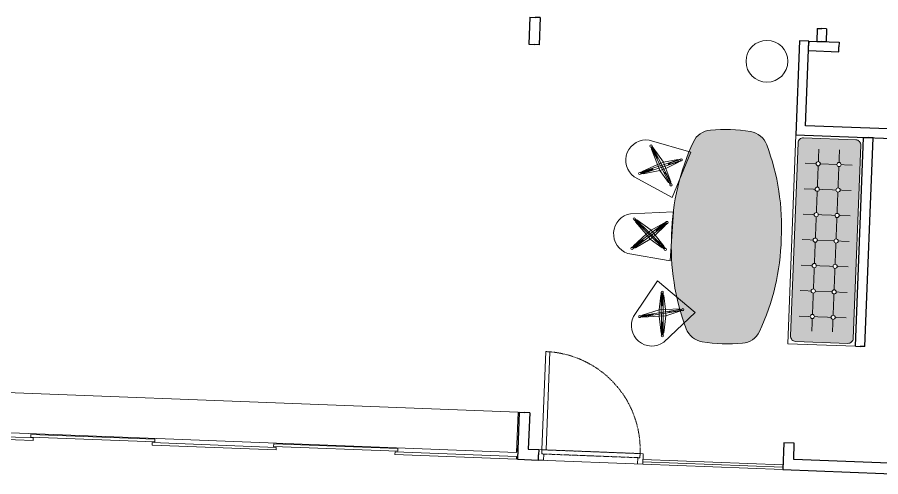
# Model space of a CAD drawing. Header units: millimetres. Extents: x 32078 to 83548, y -4690 to 56252.
# Drawn here: x 68848 to 77106, y 51856 to 56252 of the extents above; entities that cross this region are included whole.
import ezdxf

# ---------------------------------------------------------------- set-up
doc = ezdxf.new("R2010")
doc.units = ezdxf.units.MM
doc.header["$MEASUREMENT"] = 0
doc.linetypes.add('DGN Style 2', pattern=[10, 6, -4])
for name, color, linetype, lineweight in [('DOOR-FRAM', 40, 'Continuous', 0), ('DOOR-HEAD', 42, 'Continuous', 30), ('DOOR-LEAF', 40, 'Continuous', 0), ('DOOR-OPNG', 40, 'Continuous', 0), ('FIXT-JNRY-FULL', 6, 'Continuous', 0), ('FIXT-JNRY-PART', 42, 'Continuous', 0), ('FURN-FREE', 1, 'Continuous', 0), ('FURN-PLNT', 211, 'Continuous', 0), ('GLAZ', 4, 'Continuous', 0), ('PRTN-FULL', 6, 'Continuous', 30)]:
    doc.layers.add(name, color=color, linetype=linetype, lineweight=lineweight)

# ---------------------------------------------------------------- blocks, each defined once
blk = doc.blocks.new('*U102')
at = {"linetype": 'ByBlock', "lineweight": -2}
blk.add_hatch(color=7, dxfattribs=at).paths.add_polyline_path([(-287.5, -964.6, -0.414214), (-335.5, -912.7), (-264.1, 935.9, -0.414214), (-212.2, 983.9), (287.5, 964.6, -0.414214), (335.5, 912.7), (264.1, -935.9, -0.414214), (212.2, -983.9)])
at = {"color": 0, "linetype": 'ByBlock', "lineweight": -2}
for p, q in [((-133.6, -866.3), (-66.3, 874)), ((66.3, -874), (133.6, 866.3)), ((-196.6, 739.4), (253.1, 722)), ((-206, 495.8), (243.7, 478.4)), ((-215.4, 252.3), (234.3, 234.9)), ((-224.8, 8.7), (224.8, -8.7)), ((-234.3, -234.9), (215.4, -252.3)), ((-243.7, -478.4), (206, -495.8)), ((-253.1, -722), (196.6, -739.4))]:
    blk.add_line(p, q, dxfattribs=at)
at = {"color": 0, "linetype": 'ByBlock', "lineweight": -2, "flags": 128}
blk.add_lwpolyline([(-287.5, -964.6, -0.414214), (-335.5, -912.7), (-264.1, 935.9, -0.414214), (-212.2, 983.9), (287.5, 964.6, -0.414214), (335.5, 912.7), (264.1, -935.9, -0.414214), (212.2, -983.9), (-287.5, -964.6)], format="xyb", close=True, dxfattribs=at)
at = {"color": 0, "linetype": 'ByBlock', "lineweight": -2}
for points in [[(-70.9, 754.6), (-72.2, 754.6), (-73.4, 754.5), (-74.7, 754.3), (-75.9, 754.1), (-77.1, 753.8), (-78.3, 753.4), (-79.5, 753), (-80.6, 752.5), (-81.7, 751.9), (-82.8, 751.2), (-83.8, 750.5), (-84.8, 749.7), (-85.7, 748.8), (-86.6, 747.9), (-87.4, 746.9), (-88.2, 745.9), (-88.8, 744.9), (-89.4, 743.8), (-90, 742.6), (-90.5, 741.5), (-90.9, 740.3), (-91.2, 739.1), (-91.4, 737.8), (-91.6, 736.6), (-91.7, 735.3), (-91.7, 734.1), (-91.6, 732.8), (-91.5, 731.6), (-91.2, 730.3), (-90.9, 729.1), (-90.6, 727.9), (-90.1, 726.8), (-89.6, 725.6), (-89, 724.5), (-88.3, 723.4), (-87.6, 722.4), (-86.8, 721.4), (-85.9, 720.5), (-85, 719.7), (-84.1, 718.9), (-83.1, 718.1), (-82, 717.4), (-80.9, 716.8), (-79.8, 716.3), (-78.6, 715.8), (-77.4, 715.4), (-76.2, 715.1), (-75, 714.8), (-73.7, 714.7), (-72.5, 714.6), (-71.2, 714.6), (-70, 714.6), (-68.7, 714.8), (-67.5, 715), (-66.2, 715.3), (-65.1, 715.7), (-63.9, 716.2), (-62.7, 716.7), (-61.6, 717.3), (-60.6, 717.9), (-59.5, 718.7), (-58.6, 719.5), (-57.7, 720.3), (-56.8, 721.2), (-56, 722.2), (-55.2, 723.2), (-54.5, 724.3), (-53.9, 725.4), (-53.4, 726.5), (-52.9, 727.7), (-52.5, 728.8), (-52.2, 730.1), (-52, 731.3), (-51.8, 732.5), (-51.7, 733.8), (-51.7, 735.1), (-51.8, 736.3), (-51.9, 737.6), (-52.1, 738.8), (-52.4, 740), (-52.8, 741.2), (-53.3, 742.4), (-53.8, 743.5), (-54.4, 744.6), (-55.1, 745.7), (-55.8, 746.7), (-56.6, 747.7), (-57.4, 748.6), (-58.4, 749.5), (-59.3, 750.3), (-60.3, 751), (-61.4, 751.7), (-62.5, 752.3), (-63.6, 752.9), (-64.8, 753.3), (-66, 753.7), (-67.2, 754.1), (-68.4, 754.3)], [(128.9, 746.8), (127.7, 746.8), (126.4, 746.8), (125.2, 746.6), (123.9, 746.4), (122.7, 746.1), (121.5, 745.7), (120.4, 745.3), (119.2, 744.7), (118.1, 744.1), (117, 743.5), (116, 742.7), (115, 741.9), (114.1, 741.1), (113.3, 740.2), (112.5, 739.2), (111.7, 738.2), (111, 737.1), (110.4, 736.1), (109.9, 734.9), (109.4, 733.8), (109, 732.6), (108.7, 731.3), (108.4, 730.1), (108.3, 728.9), (108.2, 727.6), (108.2, 726.4), (108.2, 725.1), (108.4, 723.9), (108.6, 722.6), (108.9, 721.4), (109.3, 720.2), (109.8, 719), (110.3, 717.9), (110.9, 716.8), (111.5, 715.7), (112.3, 714.7), (113.1, 713.7), (113.9, 712.8), (114.8, 711.9), (115.8, 711.1), (116.8, 710.4), (117.9, 709.7), (119, 709.1), (120.1, 708.5), (121.3, 708.1), (122.4, 707.7), (123.7, 707.4), (124.9, 707.1), (126.1, 706.9), (127.4, 706.9), (128.7, 706.8), (129.9, 706.9), (131.2, 707.1), (132.4, 707.3), (133.6, 707.6), (134.8, 708), (136, 708.4), (137.1, 709), (138.2, 709.6), (139.3, 710.2), (140.3, 711), (141.3, 711.7), (142.2, 712.6), (143.1, 713.5), (143.9, 714.5), (144.6, 715.5), (145.3, 716.5), (145.9, 717.6), (146.5, 718.8), (146.9, 719.9), (147.3, 721.1), (147.7, 722.3), (147.9, 723.6), (148.1, 724.8), (148.2, 726.1), (148.2, 727.3), (148.1, 728.6), (147.9, 729.8), (147.7, 731.1), (147.4, 732.3), (147, 733.5), (146.6, 734.7), (146.1, 735.8), (145.5, 736.9), (144.8, 738), (144.1, 739), (143.3, 740), (142.4, 740.9), (141.5, 741.7), (140.5, 742.6), (139.5, 743.3), (138.5, 744), (137.4, 744.6), (136.2, 745.1), (135.1, 745.6), (133.9, 746), (132.7, 746.3), (131.4, 746.6)], [(-80.3, 511), (-81.6, 511), (-82.8, 510.9), (-84.1, 510.8), (-85.3, 510.5), (-86.5, 510.2), (-87.7, 509.9), (-88.9, 509.4), (-90.1, 508.9), (-91.2, 508.3), (-92.2, 507.6), (-93.2, 506.9), (-94.2, 506.1), (-95.1, 505.2), (-96, 504.3), (-96.8, 503.4), (-97.6, 502.4), (-98.2, 501.3), (-98.9, 500.2), (-99.4, 499.1), (-99.9, 497.9), (-100.3, 496.7), (-100.6, 495.5), (-100.8, 494.3), (-101, 493), (-101.1, 491.8), (-101.1, 490.5), (-101, 489.3), (-100.9, 488), (-100.7, 486.8), (-100.3, 485.6), (-100, 484.4), (-99.5, 483.2), (-99, 482), (-98.4, 480.9), (-97.7, 479.9), (-97, 478.9), (-96.2, 477.9), (-95.3, 477), (-94.4, 476.1), (-93.5, 475.3), (-92.5, 474.5), (-91.4, 473.9), (-90.3, 473.2), (-89.2, 472.7), (-88, 472.2), (-86.8, 471.8), (-85.6, 471.5), (-84.4, 471.3), (-83.1, 471.1), (-81.9, 471), (-80.6, 471), (-79.4, 471.1), (-78.1, 471.2), (-76.9, 471.4), (-75.7, 471.8), (-74.5, 472.1), (-73.3, 472.6), (-72.2, 473.1), (-71, 473.7), (-70, 474.4), (-69, 475.1), (-68, 475.9), (-67.1, 476.8), (-66.2, 477.7), (-65.4, 478.6), (-64.6, 479.6), (-64, 480.7), (-63.3, 481.8), (-62.8, 482.9), (-62.3, 484.1), (-61.9, 485.3), (-61.6, 486.5), (-61.4, 487.7), (-61.2, 489), (-61.1, 490.2), (-61.1, 491.5), (-61.2, 492.7), (-61.3, 494), (-61.6, 495.2), (-61.9, 496.4), (-62.2, 497.6), (-62.7, 498.8), (-63.2, 499.9), (-63.8, 501.1), (-64.5, 502.1), (-65.2, 503.1), (-66, 504.1), (-66.9, 505), (-67.8, 505.9), (-68.7, 506.7), (-69.7, 507.5), (-70.8, 508.1), (-71.9, 508.8), (-73, 509.3), (-74.2, 509.8), (-75.4, 510.2), (-76.6, 510.5), (-77.8, 510.7)], [(119.5, 503.3), (118.3, 503.3), (117, 503.2), (115.8, 503.1), (114.5, 502.8), (113.3, 502.5), (112.1, 502.1), (110.9, 501.7), (109.8, 501.2), (108.7, 500.6), (107.6, 499.9), (106.6, 499.2), (105.6, 498.4), (104.7, 497.5), (103.8, 496.6), (103, 495.6), (102.3, 494.6), (101.6, 493.6), (101, 492.5), (100.5, 491.3), (100, 490.2), (99.6, 489), (99.3, 487.8), (99, 486.5), (98.9, 485.3), (98.8, 484), (98.8, 482.8), (98.8, 481.5), (99, 480.3), (99.2, 479.1), (99.5, 477.8), (99.9, 476.6), (100.3, 475.5), (100.9, 474.3), (101.5, 473.2), (102.1, 472.2), (102.9, 471.1), (103.7, 470.2), (104.5, 469.2), (105.4, 468.4), (106.4, 467.6), (107.4, 466.8), (108.4, 466.1), (109.5, 465.5), (110.7, 465), (111.8, 464.5), (113, 464.1), (114.3, 463.8), (115.5, 463.5), (116.7, 463.4), (118, 463.3), (119.2, 463.3), (120.5, 463.4), (121.7, 463.5), (123, 463.7), (124.2, 464), (125.4, 464.4), (126.6, 464.9), (127.7, 465.4), (128.8, 466), (129.9, 466.7), (130.9, 467.4), (131.9, 468.2), (132.8, 469), (133.7, 469.9), (134.5, 470.9), (135.2, 471.9), (135.9, 473), (136.5, 474.1), (137.1, 475.2), (137.5, 476.4), (137.9, 477.6), (138.2, 478.8), (138.5, 480), (138.7, 481.2), (138.7, 482.5), (138.7, 483.8), (138.7, 485), (138.5, 486.3), (138.3, 487.5), (138, 488.7), (137.6, 489.9), (137.2, 491.1), (136.6, 492.2), (136, 493.3), (135.4, 494.4), (134.6, 495.4), (133.9, 496.4), (133, 497.3), (132.1, 498.2), (131.1, 499), (130.1, 499.7), (129.1, 500.4), (128, 501), (126.8, 501.6), (125.7, 502), (124.5, 502.4), (123.3, 502.8), (122, 503)], [(-89.7, 267.4), (-91, 267.4), (-92.3, 267.4), (-93.5, 267.2), (-94.7, 267), (-96, 266.7), (-97.2, 266.3), (-98.3, 265.8), (-99.5, 265.3), (-100.6, 264.7), (-101.6, 264.1), (-102.7, 263.3), (-103.6, 262.5), (-104.6, 261.7), (-105.4, 260.8), (-106.2, 259.8), (-107, 258.8), (-107.7, 257.7), (-108.3, 256.6), (-108.8, 255.5), (-109.3, 254.3), (-109.7, 253.1), (-110, 251.9), (-110.2, 250.7), (-110.4, 249.5), (-110.5, 248.2), (-110.5, 246.9), (-110.4, 245.7), (-110.3, 244.4), (-110.1, 243.2), (-109.8, 242), (-109.4, 240.8), (-108.9, 239.6), (-108.4, 238.5), (-107.8, 237.4), (-107.1, 236.3), (-106.4, 235.3), (-105.6, 234.3), (-104.8, 233.4), (-103.9, 232.5), (-102.9, 231.7), (-101.9, 231), (-100.8, 230.3), (-99.7, 229.7), (-98.6, 229.1), (-97.4, 228.7), (-96.2, 228.3), (-95, 227.9), (-93.8, 227.7), (-92.5, 227.5), (-91.3, 227.4), (-90, 227.4), (-88.8, 227.5), (-87.5, 227.7), (-86.3, 227.9), (-85.1, 228.2), (-83.9, 228.6), (-82.7, 229), (-81.6, 229.5), (-80.5, 230.1), (-79.4, 230.8), (-78.4, 231.5), (-77.4, 232.3), (-76.5, 233.2), (-75.6, 234.1), (-74.8, 235.1), (-74.1, 236.1), (-73.4, 237.1), (-72.8, 238.2), (-72.2, 239.4), (-71.7, 240.5), (-71.4, 241.7), (-71, 242.9), (-70.8, 244.2), (-70.6, 245.4), (-70.5, 246.7), (-70.5, 247.9), (-70.6, 249.2), (-70.7, 250.4), (-71, 251.7), (-71.3, 252.9), (-71.7, 254.1), (-72.1, 255.2), (-72.6, 256.4), (-73.2, 257.5), (-73.9, 258.6), (-74.6, 259.6), (-75.4, 260.5), (-76.3, 261.5), (-77.2, 262.3), (-78.1, 263.1), (-79.2, 263.9), (-80.2, 264.6), (-81.3, 265.2), (-82.4, 265.7), (-83.6, 266.2), (-84.8, 266.6), (-86, 266.9), (-87.2, 267.2)], [(110.1, 259.7), (108.9, 259.7), (107.6, 259.6), (106.4, 259.5), (105.1, 259.3), (103.9, 259), (102.7, 258.6), (101.5, 258.1), (100.4, 257.6), (99.3, 257), (98.2, 256.3), (97.2, 255.6), (96.2, 254.8), (95.3, 254), (94.4, 253), (93.6, 252.1), (92.9, 251.1), (92.2, 250), (91.6, 248.9), (91, 247.8), (90.6, 246.6), (90.2, 245.4), (89.9, 244.2), (89.6, 243), (89.4, 241.7), (89.4, 240.5), (89.3, 239.2), (89.4, 238), (89.6, 236.7), (89.8, 235.5), (90.1, 234.3), (90.5, 233.1), (90.9, 231.9), (91.5, 230.8), (92.1, 229.7), (92.7, 228.6), (93.5, 227.6), (94.2, 226.6), (95.1, 225.7), (96, 224.8), (97, 224), (98, 223.2), (99, 222.6), (100.1, 222), (101.3, 221.4), (102.4, 220.9), (103.6, 220.5), (104.8, 220.2), (106.1, 220), (107.3, 219.8), (108.6, 219.7), (109.8, 219.7), (111.1, 219.8), (112.3, 219.9), (113.6, 220.2), (114.8, 220.5), (116, 220.8), (117.2, 221.3), (118.3, 221.8), (119.4, 222.4), (120.5, 223.1), (121.5, 223.8), (122.5, 224.6), (123.4, 225.5), (124.2, 226.4), (125.1, 227.3), (125.8, 228.3), (126.5, 229.4), (127.1, 230.5), (127.6, 231.6), (128.1, 232.8), (128.5, 234), (128.8, 235.2), (129.1, 236.4), (129.2, 237.7), (129.3, 238.9), (129.3, 240.2), (129.3, 241.4), (129.1, 242.7), (128.9, 243.9), (128.6, 245.1), (128.2, 246.3), (127.8, 247.5), (127.2, 248.7), (126.6, 249.8), (126, 250.8), (125.2, 251.9), (124.4, 252.8), (123.6, 253.7), (122.7, 254.6), (121.7, 255.4), (120.7, 256.2), (119.6, 256.8), (118.5, 257.5), (117.4, 258), (116.3, 258.5), (115.1, 258.9), (113.8, 259.2), (112.6, 259.4)], [(-99.2, 23.8), (-100.4, 23.9), (-101.7, 23.8), (-102.9, 23.6), (-104.2, 23.4), (-105.4, 23.1), (-106.6, 22.7), (-107.7, 22.3), (-108.9, 21.7), (-110, 21.1), (-111.1, 20.5), (-112.1, 19.8), (-113, 19), (-114, 18.1), (-114.8, 17.2), (-115.6, 16.2), (-116.4, 15.2), (-117.1, 14.2), (-117.7, 13.1), (-118.2, 11.9), (-118.7, 10.8), (-119.1, 9.6), (-119.4, 8.4), (-119.7, 7.1), (-119.8, 5.9), (-119.9, 4.6), (-119.9, 3.4), (-119.9, 2.1), (-119.7, 0.9), (-119.5, -0.4), (-119.2, -1.6), (-118.8, -2.8), (-118.3, -3.9), (-117.8, -5.1), (-117.2, -6.2), (-116.6, -7.3), (-115.8, -8.3), (-115, -9.3), (-114.2, -10.2), (-113.3, -11), (-112.3, -11.9), (-111.3, -12.6), (-110.2, -13.3), (-109.1, -13.9), (-108, -14.4), (-106.8, -14.9), (-105.6, -15.3), (-104.4, -15.6), (-103.2, -15.9), (-102, -16), (-100.7, -16.1), (-99.4, -16.1), (-98.2, -16.1), (-96.9, -15.9), (-95.7, -15.7), (-94.5, -15.4), (-93.3, -15), (-92.1, -14.5), (-91, -14), (-89.9, -13.4), (-88.8, -12.8), (-87.8, -12), (-86.8, -11.2), (-85.9, -10.4), (-85, -9.5), (-84.2, -8.5), (-83.5, -7.5), (-82.8, -6.4), (-82.2, -5.3), (-81.6, -4.2), (-81.2, -3), (-80.8, -1.9), (-80.4, -0.6), (-80.2, 0.6), (-80, 1.8), (-79.9, 3.1), (-79.9, 4.3), (-80, 5.6), (-80.2, 6.8), (-80.4, 8.1), (-80.7, 9.3), (-81.1, 10.5), (-81.5, 11.7), (-82, 12.8), (-82.6, 13.9), (-83.3, 15), (-84, 16), (-84.8, 17), (-85.7, 17.9), (-86.6, 18.8), (-87.6, 19.6), (-88.6, 20.3), (-89.6, 21), (-90.7, 21.6), (-91.9, 22.2), (-93, 22.6), (-94.2, 23), (-95.4, 23.3), (-96.7, 23.6)], [(100.7, 16.1), (99.4, 16.1), (98.2, 16.1), (96.9, 15.9), (95.7, 15.7), (94.5, 15.4), (93.3, 15), (92.1, 14.6), (91, 14), (89.9, 13.4), (88.8, 12.8), (87.8, 12), (86.8, 11.2), (85.9, 10.4), (85, 9.5), (84.2, 8.5), (83.5, 7.5), (82.8, 6.4), (82.2, 5.3), (81.6, 4.2), (81.2, 3), (80.8, 1.9), (80.4, 0.6), (80.2, -0.6), (80, -1.8), (79.9, -3.1), (79.9, -4.3), (80, -5.6), (80.2, -6.8), (80.4, -8.1), (80.7, -9.3), (81.1, -10.5), (81.5, -11.7), (82, -12.8), (82.6, -13.9), (83.3, -15), (84, -16), (84.8, -17), (85.7, -17.9), (86.6, -18.8), (87.6, -19.6), (88.6, -20.3), (89.6, -21), (90.7, -21.6), (91.9, -22.2), (93, -22.6), (94.2, -23), (95.4, -23.3), (96.7, -23.6), (97.9, -23.8), (99.2, -23.8), (100.4, -23.9), (101.7, -23.8), (102.9, -23.6), (104.2, -23.4), (105.4, -23.1), (106.6, -22.7), (107.7, -22.3), (108.9, -21.7), (110, -21.1), (111.1, -20.5), (112.1, -19.8), (113, -19), (114, -18.1), (114.8, -17.2), (115.6, -16.2), (116.4, -15.2), (117.1, -14.2), (117.7, -13.1), (118.2, -11.9), (118.7, -10.8), (119.1, -9.6), (119.4, -8.4), (119.7, -7.1), (119.8, -5.9), (119.9, -4.6), (119.9, -3.4), (119.9, -2.1), (119.7, -0.9), (119.5, 0.4), (119.2, 1.6), (118.8, 2.8), (118.3, 3.9), (117.8, 5.1), (117.2, 6.2), (116.6, 7.3), (115.8, 8.3), (115, 9.3), (114.2, 10.2), (113.3, 11), (112.3, 11.9), (111.3, 12.6), (110.2, 13.3), (109.1, 13.9), (108, 14.4), (106.8, 14.9), (105.6, 15.3), (104.4, 15.6), (103.2, 15.9)], [(-108.6, -219.7), (-109.8, -219.7), (-111.1, -219.8), (-112.3, -219.9), (-113.6, -220.2), (-114.8, -220.5), (-116, -220.8), (-117.2, -221.3), (-118.3, -221.8), (-119.4, -222.4), (-120.5, -223.1), (-121.5, -223.8), (-122.5, -224.6), (-123.4, -225.5), (-124.2, -226.4), (-125.1, -227.3), (-125.8, -228.3), (-126.5, -229.4), (-127.1, -230.5), (-127.6, -231.6), (-128.1, -232.8), (-128.5, -234), (-128.8, -235.2), (-129.1, -236.4), (-129.2, -237.7), (-129.3, -238.9), (-129.3, -240.2), (-129.3, -241.4), (-129.1, -242.7), (-128.9, -243.9), (-128.6, -245.1), (-128.2, -246.3), (-127.8, -247.5), (-127.2, -248.7), (-126.6, -249.8), (-126, -250.8), (-125.2, -251.8), (-124.4, -252.8), (-123.6, -253.7), (-122.7, -254.6), (-121.7, -255.4), (-120.7, -256.2), (-119.6, -256.8), (-118.6, -257.5), (-117.4, -258), (-116.3, -258.5), (-115.1, -258.9), (-113.8, -259.2), (-112.6, -259.4), (-111.4, -259.6), (-110.1, -259.7), (-108.9, -259.7), (-107.6, -259.6), (-106.4, -259.5), (-105.1, -259.3), (-103.9, -259), (-102.7, -258.6), (-101.5, -258.1), (-100.4, -257.6), (-99.3, -257), (-98.2, -256.3), (-97.2, -255.6), (-96.2, -254.8), (-95.3, -253.9), (-94.4, -253), (-93.6, -252.1), (-92.9, -251.1), (-92.2, -250), (-91.6, -248.9), (-91, -247.8), (-90.6, -246.6), (-90.2, -245.4), (-89.9, -244.2), (-89.6, -243), (-89.4, -241.7), (-89.4, -240.5), (-89.3, -239.2), (-89.4, -238), (-89.6, -236.7), (-89.8, -235.5), (-90.1, -234.3), (-90.5, -233.1), (-90.9, -231.9), (-91.5, -230.8), (-92.1, -229.6), (-92.7, -228.6), (-93.5, -227.6), (-94.2, -226.6), (-95.1, -225.7), (-96, -224.8), (-97, -224), (-98, -223.2), (-99, -222.6), (-100.1, -222), (-101.3, -221.4), (-102.4, -220.9), (-103.6, -220.5), (-104.8, -220.2), (-106.1, -220)], [(91.3, -227.4), (90, -227.4), (88.8, -227.5), (87.5, -227.7), (86.3, -227.9), (85.1, -228.2), (83.9, -228.6), (82.7, -229), (81.6, -229.5), (80.5, -230.1), (79.4, -230.8), (78.4, -231.5), (77.4, -232.3), (76.5, -233.2), (75.6, -234.1), (74.8, -235.1), (74.1, -236.1), (73.4, -237.1), (72.8, -238.2), (72.2, -239.4), (71.7, -240.5), (71.4, -241.7), (71, -242.9), (70.8, -244.2), (70.6, -245.4), (70.5, -246.7), (70.5, -247.9), (70.6, -249.2), (70.7, -250.4), (71, -251.7), (71.3, -252.9), (71.6, -254.1), (72.1, -255.2), (72.6, -256.4), (73.2, -257.5), (73.9, -258.6), (74.6, -259.6), (75.4, -260.5), (76.3, -261.5), (77.2, -262.3), (78.1, -263.1), (79.2, -263.9), (80.2, -264.6), (81.3, -265.2), (82.4, -265.7), (83.6, -266.2), (84.8, -266.6), (86, -266.9), (87.2, -267.2), (88.5, -267.3), (89.7, -267.4), (91, -267.4), (92.3, -267.4), (93.5, -267.2), (94.7, -267), (96, -266.7), (97.2, -266.3), (98.3, -265.8), (99.5, -265.3), (100.6, -264.7), (101.6, -264.1), (102.7, -263.3), (103.6, -262.5), (104.6, -261.7), (105.4, -260.8), (106.2, -259.8), (107, -258.8), (107.7, -257.7), (108.3, -256.6), (108.8, -255.5), (109.3, -254.3), (109.7, -253.1), (110, -251.9), (110.2, -250.7), (110.4, -249.5), (110.5, -248.2), (110.5, -246.9), (110.4, -245.7), (110.3, -244.4), (110.1, -243.2), (109.8, -242), (109.4, -240.8), (108.9, -239.6), (108.4, -238.5), (107.8, -237.4), (107.1, -236.3), (106.4, -235.3), (105.6, -234.3), (104.8, -233.4), (103.8, -232.5), (102.9, -231.7), (101.9, -231), (100.8, -230.3), (99.7, -229.7), (98.6, -229.1), (97.4, -228.7), (96.2, -228.3), (95, -227.9), (93.8, -227.7)], [(-118, -463.3), (-119.2, -463.3), (-120.5, -463.3), (-121.7, -463.5), (-123, -463.7), (-124.2, -464), (-125.4, -464.4), (-126.6, -464.9), (-127.7, -465.4), (-128.8, -466), (-129.9, -466.7), (-130.9, -467.4), (-131.9, -468.2), (-132.8, -469), (-133.7, -469.9), (-134.5, -470.9), (-135.2, -471.9), (-135.9, -473), (-136.5, -474.1), (-137.1, -475.2), (-137.5, -476.4), (-137.9, -477.6), (-138.2, -478.8), (-138.5, -480), (-138.7, -481.2), (-138.7, -482.5), (-138.7, -483.8), (-138.7, -485), (-138.5, -486.3), (-138.3, -487.5), (-138, -488.7), (-137.6, -489.9), (-137.2, -491.1), (-136.6, -492.2), (-136, -493.3), (-135.4, -494.4), (-134.6, -495.4), (-133.9, -496.4), (-133, -497.3), (-132.1, -498.2), (-131.1, -499), (-130.1, -499.7), (-129.1, -500.4), (-128, -501), (-126.8, -501.6), (-125.7, -502), (-124.5, -502.4), (-123.3, -502.8), (-122, -503), (-120.8, -503.2), (-119.5, -503.3), (-118.3, -503.3), (-117, -503.2), (-115.8, -503), (-114.5, -502.8), (-113.3, -502.5), (-112.1, -502.1), (-110.9, -501.7), (-109.8, -501.2), (-108.7, -500.6), (-107.6, -499.9), (-106.6, -499.2), (-105.6, -498.4), (-104.7, -497.5), (-103.8, -496.6), (-103, -495.6), (-102.3, -494.6), (-101.6, -493.6), (-101, -492.5), (-100.5, -491.3), (-100, -490.2), (-99.6, -489), (-99.3, -487.8), (-99, -486.5), (-98.9, -485.3), (-98.8, -484), (-98.8, -482.8), (-98.8, -481.5), (-99, -480.3), (-99.2, -479.1), (-99.5, -477.8), (-99.9, -476.6), (-100.3, -475.5), (-100.9, -474.3), (-101.5, -473.2), (-102.1, -472.2), (-102.9, -471.1), (-103.7, -470.2), (-104.5, -469.2), (-105.4, -468.4), (-106.4, -467.6), (-107.4, -466.8), (-108.5, -466.1), (-109.5, -465.5), (-110.7, -465), (-111.8, -464.5), (-113, -464.1), (-114.3, -463.8), (-115.5, -463.5)], [(81.9, -471), (80.6, -471), (79.4, -471.1), (78.1, -471.2), (76.9, -471.4), (75.7, -471.8), (74.5, -472.1), (73.3, -472.6), (72.2, -473.1), (71, -473.7), (70, -474.4), (69, -475.1), (68, -475.9), (67.1, -476.8), (66.2, -477.7), (65.4, -478.6), (64.6, -479.6), (64, -480.7), (63.3, -481.8), (62.8, -482.9), (62.3, -484.1), (61.9, -485.3), (61.6, -486.5), (61.4, -487.7), (61.2, -489), (61.1, -490.2), (61.1, -491.5), (61.2, -492.7), (61.3, -494), (61.6, -495.2), (61.9, -496.4), (62.2, -497.6), (62.7, -498.8), (63.2, -499.9), (63.8, -501.1), (64.5, -502.1), (65.2, -503.1), (66, -504.1), (66.9, -505), (67.8, -505.9), (68.7, -506.7), (69.7, -507.5), (70.8, -508.1), (71.9, -508.8), (73, -509.3), (74.2, -509.8), (75.4, -510.2), (76.6, -510.5), (77.8, -510.7), (79.1, -510.9), (80.3, -511), (81.6, -511), (82.8, -510.9), (84.1, -510.8), (85.3, -510.5), (86.5, -510.2), (87.7, -509.9), (88.9, -509.4), (90.1, -508.9), (91.2, -508.3), (92.2, -507.6), (93.2, -506.9), (94.2, -506.1), (95.1, -505.2), (96, -504.3), (96.8, -503.4), (97.6, -502.4), (98.2, -501.3), (98.9, -500.2), (99.4, -499.1), (99.9, -497.9), (100.3, -496.7), (100.6, -495.5), (100.8, -494.3), (101, -493), (101.1, -491.8), (101.1, -490.5), (101, -489.3), (100.9, -488), (100.7, -486.8), (100.3, -485.6), (100, -484.4), (99.5, -483.2), (99, -482), (98.4, -480.9), (97.7, -479.9), (97, -478.9), (96.2, -477.9), (95.3, -477), (94.4, -476.1), (93.5, -475.3), (92.5, -474.5), (91.4, -473.9), (90.3, -473.2), (89.2, -472.7), (88, -472.2), (86.8, -471.8), (85.6, -471.5), (84.4, -471.3)], [(-127.4, -706.9), (-128.7, -706.8), (-129.9, -706.9), (-131.2, -707.1), (-132.4, -707.3), (-133.6, -707.6), (-134.8, -708), (-136, -708.4), (-137.1, -709), (-138.2, -709.6), (-139.3, -710.2), (-140.3, -711), (-141.3, -711.7), (-142.2, -712.6), (-143.1, -713.5), (-143.9, -714.5), (-144.6, -715.5), (-145.3, -716.5), (-145.9, -717.6), (-146.5, -718.8), (-146.9, -719.9), (-147.3, -721.1), (-147.7, -722.3), (-147.9, -723.6), (-148.1, -724.8), (-148.2, -726.1), (-148.2, -727.3), (-148.1, -728.6), (-147.9, -729.8), (-147.7, -731.1), (-147.4, -732.3), (-147, -733.5), (-146.6, -734.7), (-146.1, -735.8), (-145.5, -736.9), (-144.8, -738), (-144.1, -739), (-143.3, -740), (-142.4, -740.9), (-141.5, -741.7), (-140.5, -742.6), (-139.5, -743.3), (-138.5, -744), (-137.4, -744.6), (-136.2, -745.1), (-135.1, -745.6), (-133.9, -746), (-132.7, -746.3), (-131.4, -746.6), (-130.2, -746.7), (-128.9, -746.8), (-127.7, -746.8), (-126.4, -746.8), (-125.2, -746.6), (-123.9, -746.4), (-122.7, -746.1), (-121.5, -745.7), (-120.4, -745.3), (-119.2, -744.7), (-118.1, -744.1), (-117, -743.5), (-116, -742.7), (-115.1, -741.9), (-114.1, -741.1), (-113.3, -740.2), (-112.5, -739.2), (-111.7, -738.2), (-111, -737.1), (-110.4, -736.1), (-109.9, -734.9), (-109.4, -733.8), (-109, -732.6), (-108.7, -731.3), (-108.4, -730.1), (-108.3, -728.9), (-108.2, -727.6), (-108.2, -726.4), (-108.2, -725.1), (-108.4, -723.9), (-108.6, -722.6), (-108.9, -721.4), (-109.3, -720.2), (-109.8, -719), (-110.3, -717.9), (-110.9, -716.8), (-111.5, -715.7), (-112.3, -714.7), (-113.1, -713.7), (-113.9, -712.8), (-114.8, -711.9), (-115.8, -711.1), (-116.8, -710.4), (-117.9, -709.7), (-119, -709.1), (-120.1, -708.5), (-121.3, -708.1), (-122.4, -707.7), (-123.7, -707.4), (-124.9, -707.1)], [(72.5, -714.6), (71.2, -714.6), (70, -714.6), (68.7, -714.8), (67.5, -715), (66.2, -715.3), (65.1, -715.7), (63.9, -716.2), (62.7, -716.7), (61.6, -717.3), (60.6, -717.9), (59.5, -718.7), (58.6, -719.5), (57.7, -720.3), (56.8, -721.2), (56, -722.2), (55.2, -723.2), (54.5, -724.3), (53.9, -725.4), (53.4, -726.5), (52.9, -727.7), (52.5, -728.8), (52.2, -730.1), (52, -731.3), (51.8, -732.5), (51.7, -733.8), (51.7, -735.1), (51.8, -736.3), (51.9, -737.6), (52.1, -738.8), (52.4, -740), (52.8, -741.2), (53.3, -742.4), (53.8, -743.5), (54.4, -744.6), (55.1, -745.7), (55.8, -746.7), (56.6, -747.7), (57.4, -748.6), (58.4, -749.5), (59.3, -750.3), (60.3, -751), (61.4, -751.7), (62.5, -752.3), (63.6, -752.9), (64.8, -753.3), (66, -753.7), (67.2, -754.1), (68.4, -754.3), (69.7, -754.5), (70.9, -754.6), (72.2, -754.6), (73.4, -754.5), (74.7, -754.3), (75.9, -754.1), (77.1, -753.8), (78.3, -753.4), (79.5, -753), (80.6, -752.5), (81.7, -751.9), (82.8, -751.2), (83.8, -750.5), (84.8, -749.7), (85.7, -748.8), (86.6, -747.9), (87.4, -746.9), (88.2, -745.9), (88.8, -744.9), (89.4, -743.8), (90, -742.6), (90.5, -741.5), (90.9, -740.3), (91.2, -739.1), (91.4, -737.8), (91.6, -736.6), (91.7, -735.3), (91.7, -734.1), (91.6, -732.8), (91.5, -731.6), (91.2, -730.3), (90.9, -729.1), (90.6, -727.9), (90.1, -726.8), (89.6, -725.6), (89, -724.5), (88.3, -723.4), (87.6, -722.4), (86.8, -721.4), (85.9, -720.5), (85, -719.7), (84.1, -718.9), (83.1, -718.1), (82, -717.4), (80.9, -716.8), (79.8, -716.3), (78.6, -715.8), (77.4, -715.4), (76.2, -715.1), (75, -714.8)]]:
    blk.add_wipeout(points, dxfattribs=at)
for centre in [(-71.7, 734.6), (128.2, 726.8), (-81.1, 491), (118.8, 483.3), (-90.5, 247.4), (109.3, 239.7), (-99.9, 3.9), (99.9, -3.9), (-109.3, -239.7), (90.5, -247.4), (-118.8, -483.3), (81.1, -491), (-128.2, -726.8), (71.7, -734.6)]:
    blk.add_circle(centre, 20, dxfattribs=at)
blk = doc.blocks.new('*U103')
at = {"color": 0, "linetype": 'ByBlock', "lineweight": -2, "flags": 128}
for points in [[(-3484.7, 138.7), (-2298.1, 92.8), (-2297.2, 117.8), (-3483.8, 163.7), (-3484.7, 138.7)], [(-2324.4, 60.8), (-1137.8, 14.9), (-1136.8, 39.9), (-2323.4, 85.8), (-2324.4, 60.8)], [(-1161.5, 48.9), (25.1, 3), (26.1, 28), (-1160.5, 73.9), (-1161.5, 48.9)], [(-1.1, -29), (1185.5, -74.8), (1186.5, -49.9), (-0.2, -4), (-1.1, -29)], [(1161.8, -40.9), (2348.4, -86.8), (2349.4, -61.8), (1162.8, -15.9), (1161.8, -40.9)], [(2322.1, -118.8), (3483.8, -163.7), (3484.7, -138.7), (2323.1, -93.8), (2322.1, -118.8)]]:
    blk.add_lwpolyline(points, close=True, dxfattribs=at)
blk = doc.blocks.new('DSR_2')
at = {"color": 0, "linetype": 'ByBlock', "lineweight": -2}
for p, q in [((-232, -217.6), (-187.2, 191.8)), ((238, -217.6), (193.2, 191.8)), ((-142.6, 144.7), (121, -162.8)), ((-140.3, 145.4), (-64.4, 59)), ((133.9, 158.6), (-136.7, -157.1)), ((-133, 148.5), (-58.5, 63.7)), ((-131.9, 128.2), (-113.5, 139.7)), ((-42.5, -14.9), (-131.9, 128.2)), ((-131, 152.9), (131, -152.9)), ((146.5, 146.2), (-120.3, -169.1)), ((-113.5, 139.7), (-1.1, 30.9)), ((-1.1, 30.9), (117.2, 142)), ((134.7, 123.3), (44.7, -10.6)), ((133.8, 150.9), (60, 62.7)), ((138.5, 146.5), (65.2, 58.9)), ((117.2, 142), (134.7, 123.3)), ((-127.3, -153.5), (-52.1, -66.9)), ((-42.5, -14.9), (-119.8, -132.1)), ((-118.4, -160.3), (-43.6, -70.7)), ((-96.5, -147.4), (3.2, -56.3)), ((3.2, -56.3), (103.4, -148.9)), ((120.9, -161.2), (43.1, -69.2)), ((118.4, -132.6), (44.7, -10.6)), ((128.1, -153.6), (51.8, -64.2)), ((-119.8, -132.1), (-96.5, -147.4)), ((103.4, -148.9), (118.4, -132.6)), ((-232, -217.6), (238, -217.6))]:
    blk.add_line(p, q, dxfattribs=at)
at = {"color": 0, "linetype": 'ByBlock', "lineweight": -2, "extrusion": (0, 0, -1), "flags": 128}
blk.add_lwpolyline([(42.5, -14.9), (1.1, 30.9), (-44.7, -10.6), (-3.2, -56.3), (42.5, -14.9)], close=True, dxfattribs=at)
at = {"color": 0, "linetype": 'ByBlock', "lineweight": -2, "extrusion": (0, 0, -1)}
for centre, radius in [((-143.1, 155.6), 10), ((141, 154.8), 10), ((59.2, 58.1), 5), ((-61.1, 58.1), 5), ((47.3, -66.7), 5), ((-47.6, -66.7), 5), ((128, -163.1), 10), ((-131, -163.1), 10)]:
    blk.add_circle(centre, radius, dxfattribs=at)
at = {"color": 0, "linetype": 'ByBlock', "lineweight": -2}
blk.add_arc((3, 145.6), 195.8, 13.66142, 166.33858, dxfattribs=at)
blk = doc.blocks.new('DSR_3')
at = {"color": 0, "linetype": 'ByBlock', "lineweight": -2}
for p, q in [((-232, -217.6), (-187.2, 191.8)), ((238, -217.6), (193.2, 191.8)), ((-142.6, 144.7), (121, -162.8)), ((-140.3, 145.4), (-64.4, 59)), ((133.9, 158.6), (-136.7, -157.1)), ((-133, 148.5), (-58.5, 63.7)), ((-131.9, 128.2), (-113.5, 139.7)), ((-42.5, -14.9), (-131.9, 128.2)), ((-131, 152.9), (131, -152.9)), ((146.5, 146.2), (-120.3, -169.1)), ((-113.5, 139.7), (-1.1, 30.9)), ((-1.1, 30.9), (117.2, 142)), ((134.7, 123.3), (44.7, -10.6)), ((133.8, 150.9), (60, 62.7)), ((138.5, 146.5), (65.2, 58.9)), ((117.2, 142), (134.7, 123.3)), ((-127.3, -153.5), (-52.1, -66.9)), ((-42.5, -14.9), (-119.8, -132.1)), ((-118.4, -160.3), (-43.6, -70.7)), ((-96.5, -147.4), (3.2, -56.3)), ((3.2, -56.3), (103.4, -148.9)), ((120.9, -161.2), (43.1, -69.2)), ((118.4, -132.6), (44.7, -10.6)), ((128.1, -153.6), (51.8, -64.2)), ((-119.8, -132.1), (-96.5, -147.4)), ((103.4, -148.9), (118.4, -132.6)), ((-232, -217.6), (238, -217.6))]:
    blk.add_line(p, q, dxfattribs=at)
at = {"color": 0, "linetype": 'ByBlock', "lineweight": -2, "extrusion": (0, 0, -1), "flags": 128}
blk.add_lwpolyline([(42.5, -14.9), (1.1, 30.9), (-44.7, -10.6), (-3.2, -56.3), (42.5, -14.9)], close=True, dxfattribs=at)
at = {"color": 0, "linetype": 'ByBlock', "lineweight": -2, "extrusion": (0, 0, -1)}
for centre, radius in [((-143.1, 155.6), 10), ((141, 154.8), 10), ((59.2, 58.1), 5), ((-61.1, 58.1), 5), ((47.3, -66.7), 5), ((-47.6, -66.7), 5), ((128, -163.1), 10), ((-131, -163.1), 10)]:
    blk.add_circle(centre, radius, dxfattribs=at)
at = {"color": 0, "linetype": 'ByBlock', "lineweight": -2}
blk.add_arc((3, 145.6), 195.8, 13.66142, 166.33858, dxfattribs=at)
blk = doc.blocks.new('DSR_4')
at = {"color": 0, "linetype": 'ByBlock', "lineweight": -2}
for p, q in [((-232, -217.6), (-187.2, 191.8)), ((238, -217.6), (193.2, 191.8)), ((-142.6, 144.7), (121, -162.8)), ((-140.3, 145.4), (-64.4, 59)), ((133.9, 158.6), (-136.7, -157.1)), ((-133, 148.5), (-58.5, 63.7)), ((-131.9, 128.2), (-113.5, 139.7)), ((-42.5, -14.9), (-131.9, 128.2)), ((-131, 152.9), (131, -152.9)), ((146.5, 146.2), (-120.3, -169.1)), ((-113.5, 139.7), (-1.1, 30.9)), ((-1.1, 30.9), (117.2, 142)), ((134.7, 123.3), (44.7, -10.6)), ((133.8, 150.9), (60, 62.7)), ((138.5, 146.5), (65.2, 58.9)), ((117.2, 142), (134.7, 123.3)), ((-127.3, -153.5), (-52.1, -66.9)), ((-42.5, -14.9), (-119.8, -132.1)), ((-118.4, -160.3), (-43.6, -70.7)), ((-96.5, -147.4), (3.2, -56.3)), ((3.2, -56.3), (103.4, -148.9)), ((120.9, -161.2), (43.1, -69.2)), ((118.4, -132.6), (44.7, -10.6)), ((128.1, -153.6), (51.8, -64.2)), ((-119.8, -132.1), (-96.5, -147.4)), ((103.4, -148.9), (118.4, -132.6)), ((-232, -217.6), (238, -217.6))]:
    blk.add_line(p, q, dxfattribs=at)
at = {"color": 0, "linetype": 'ByBlock', "lineweight": -2, "extrusion": (0, 0, -1), "flags": 128}
blk.add_lwpolyline([(42.5, -14.9), (1.1, 30.9), (-44.7, -10.6), (-3.2, -56.3), (42.5, -14.9)], close=True, dxfattribs=at)
at = {"color": 0, "linetype": 'ByBlock', "lineweight": -2, "extrusion": (0, 0, -1)}
for centre, radius in [((-143.1, 155.6), 10), ((141, 154.8), 10), ((59.2, 58.1), 5), ((-61.1, 58.1), 5), ((47.3, -66.7), 5), ((-47.6, -66.7), 5), ((128, -163.1), 10), ((-131, -163.1), 10)]:
    blk.add_circle(centre, radius, dxfattribs=at)
at = {"color": 0, "linetype": 'ByBlock', "lineweight": -2}
blk.add_arc((3, 145.6), 195.8, 13.66142, 166.33858, dxfattribs=at)
blk = doc.blocks.new('*U192')
at = {"layer": 'DOOR-FRAM', "color": 0, "lineweight": -2, "flags": 128}
for points in [[(-499.7, 501.6), (-399.8, 497.7), (-401, 467.7), (-440.9, 469.3), (-441.7, 449.3), (-501.7, 451.6), (-499.7, 501.6)], [(-538.3, -497.7), (-438.4, -501.6), (-437.3, -471.6), (-477.2, -470), (-476.5, -450.1), (-536.4, -447.7), (-538.3, -497.7)]]:
    blk.add_lwpolyline(points, close=True, dxfattribs=at)
at = {"layer": 'DOOR-HEAD', "color": 0, "lineweight": -2, "flags": 128}
blk.add_lwpolyline([(-399.8, 497.7), (-499.7, 501.6), (-538.3, -497.7), (-438.4, -501.6), (-399.8, 497.7)], close=True, dxfattribs=at)
at = {"layer": 'DOOR-LEAF', "color": 0, "lineweight": -2, "flags": 128}
blk.add_lwpolyline([(-401, 467.7), (538.3, 431.4), (536.8, 391.4), (-402.5, 427.7), (-401, 467.7)], close=True, dxfattribs=at)
at = {"layer": 'DOOR-OPNG', "color": 0, "linetype": 'DGN Style 2', "lineweight": -2, "flags": 128}
blk.add_lwpolyline([(-401, 467.7), (-437.3, -471.6), (-477.2, -470), (-440.9, 469.3), (-401, 467.7)], close=True, dxfattribs=at)
at = {"layer": 'DOOR-OPNG', "color": 0, "linetype": 'DGN Style 2', "lineweight": -2}
blk.add_arc((-401, 467.7), 940, 265.34801, 357.78686, dxfattribs=at)

msp = doc.modelspace()

# ---------------------------------------------------------------- hatches: boundary and pattern name
at = {"layer": 'FURN-FREE'}
msp.add_hatch(color=7, dxfattribs=at).paths.add_polyline_path([(75244.8, 53272.4, -0.102718), (75105.6, 54172.6, -0.102718), (75313.8, 55059.5, -0.265346), (75477.1, 55172.1, -0.06202), (75861.5, 55157.3, -0.265346), (76015.6, 55032.4, -0.102718), (76154.8, 54132.1, -0.102718), (75946.5, 53245.3, -0.265346), (75783.3, 53132.6, -0.06202), (75398.8, 53147.5, -0.265346)])

# ---------------------------------------------------------------- linework, layer by layer
at = {"layer": 'FIXT-JNRY-FULL', "lineweight": 0, "flags": 128}
for points in [[(66654.2, 52358.6), (73624, 52089.3), (73638.8, 52473), (66669, 52742.4), (66654.2, 52358.6)], [(73624.4, 52099.3), (73634.4, 52098.9), (73636.3, 52148.9), (73626.3, 52149.3), (73624.4, 52099.3)]]:
    msp.add_lwpolyline(points, close=True, dxfattribs=at)
at = {"layer": 'FIXT-JNRY-PART', "lineweight": 0, "flags": 128}
msp.add_lwpolyline([(76942.8, 55102.4), (76293.3, 55127.5), (76216.1, 53129), (76865.6, 53103.9), (76942.8, 55102.4)], close=True, dxfattribs=at)
at = {"layer": 'FURN-FREE', "flags": 128}
msp.add_lwpolyline([(75244.8, 53272.4, -0.102718), (75105.6, 54172.6, -0.102718), (75313.8, 55059.5, -0.265346), (75477.1, 55172.1, -0.06202), (75861.5, 55157.3, -0.265346), (76015.6, 55032.4, -0.102718), (76154.8, 54132.1, -0.102718), (75946.5, 53245.3, -0.265346), (75783.3, 53132.6, -0.06202), (75398.8, 53147.5, -0.265346), (75244.8, 53272.4)], format="xyb", close=True, dxfattribs=at)
at = {"layer": 'FURN-FREE'}
msp.add_circle((76017.7, 55830.5), 200, dxfattribs=at)
at = {"layer": 'GLAZ'}
for p, q in [((74830.6, 51976.6), (74831.4, 51999.1)), ((74830.6, 51976.6), (76169.7, 51924.9)), ((74832.3, 52021.6), (74831.4, 51999.1)), ((74831.4, 51999.1), (76170.5, 51947.4)), ((74832.3, 52021.6), (76171.4, 51969.8)), ((76169.7, 51924.9), (76170.5, 51947.4)), ((76171.4, 51969.8), (76170.5, 51947.4))]:
    msp.add_line(p, q, dxfattribs=at)
at = {"layer": 'PRTN-FULL'}
for p, q in [((73750.1, 56251.5), (73740.1, 55992.6)), ((73750.1, 56251.5), (73800, 56249.6)), ((73850, 56247.7), (73800, 56249.6)), ((73850, 56247.7), (73840, 55988.7)), ((76498.9, 56145.3), (76494.1, 56020.4)), ((76498.9, 56145.3), (76543.9, 56143.6)), ((76588.8, 56141.8), (76543.9, 56143.6)), ((76588.8, 56141.8), (76584, 56016.9)), ((76418.1, 56023.3), (76416.4, 55978.4)), ((76418.1, 56023.3), (76707.9, 56012.1)), ((76494.1, 56020.4), (76539, 56018.7)), ((76584, 56016.9), (76539, 56018.7)), ((76707.9, 56012.1), (76706.1, 55967.2)), ((73740.1, 55992.6), (73790, 55990.7)), ((73840, 55988.7), (73790, 55990.7)), ((76414.7, 55933.4), (76416.4, 55978.4)), ((76414.7, 55933.4), (76704.4, 55922.2)), ((76704.4, 55922.2), (76706.1, 55967.2)), ((76865.6, 53103.9), (76942.8, 55102.4)), ((76942.8, 55102.4), (76987.8, 55100.6)), ((76955.5, 53100.4), (77032.8, 55098.9)), ((77032.8, 55098.9), (76987.8, 55100.6)), ((76865.6, 53103.9), (76910.6, 53102.1)), ((76955.5, 53100.4), (76910.6, 53102.1)), ((73648.8, 52472.6), (73631.4, 52023)), ((73648.8, 52472.6), (73698.8, 52470.7)), ((73748.7, 52468.8), (73698.8, 52470.7)), ((73748.7, 52468.8), (73735.2, 52119)), ((73735.2, 52119), (73835.2, 52115.2)), ((73835.2, 52115.2), (73833.2, 52065.2)), ((73831.3, 52015.2), (73833.2, 52065.2)), ((73631.4, 52023), (73831.3, 52015.2))]:
    msp.add_line(p, q, dxfattribs=at)

# ---------------------------------------------------------------- block references
at = {"layer": 'DOOR-FRAM', "rotation": 90.00000000000067}
msp.add_blockref('*U192', (74332.9, 52515), dxfattribs=at)
at = {"layer": 'FIXT-JNRY-FULL', "lineweight": 0}
msp.add_blockref('*U103', (70137.7, 52187), dxfattribs=at)
at = {"layer": 'FURN-FREE', "extrusion": (0, 0, -1)}
for name, p, rotation in [('DSR_4', (-74999, 54830.5), 292.3071972142571), ('DSR_3', (-74892.2, 54172.7), 273.9124633248387), ('DSR_2', (-75008.8, 53414.8), 220.3071972142571)]:
    msp.add_blockref(name, p, dxfattribs=dict(at, rotation=rotation))

# ---------------------------------------------------------------- next in the draw order: block references
at = {"layer": 'FURN-PLNT'}
msp.add_blockref('*U102', (76579.5, 54115.7), dxfattribs=at)

# ---------------------------------------------------------------- next in the draw order: linework, layer by layer
at = {"layer": 'PRTN-FULL', "flags": 128}
msp.add_lwpolyline([(78097.2, 55958.4), (77207.6, 55992.8), (77176.3, 55183.4), (76386.8, 55213.9), (76418.1, 56023.3), (76328.1, 56026.8), (76293.4, 55127.5), (77802.6, 55069.2), (77682.7, 51966.5), (76273.5, 52020.9), (76279.4, 52175.8), (76179.5, 52179.7), (76169.7, 51924.9), (77778.8, 51862.7), (77875.3, 54360.8), (77945.3, 54358.1), (77848.7, 51860), (77948.7, 51856.1), (78076.3, 55158.6), (77276.7, 55189.5), (77303.7, 55889), (78093.3, 55858.5), (78097.2, 55958.4)], close=True, dxfattribs=at)

doc.saveas('drawing.dxf')
